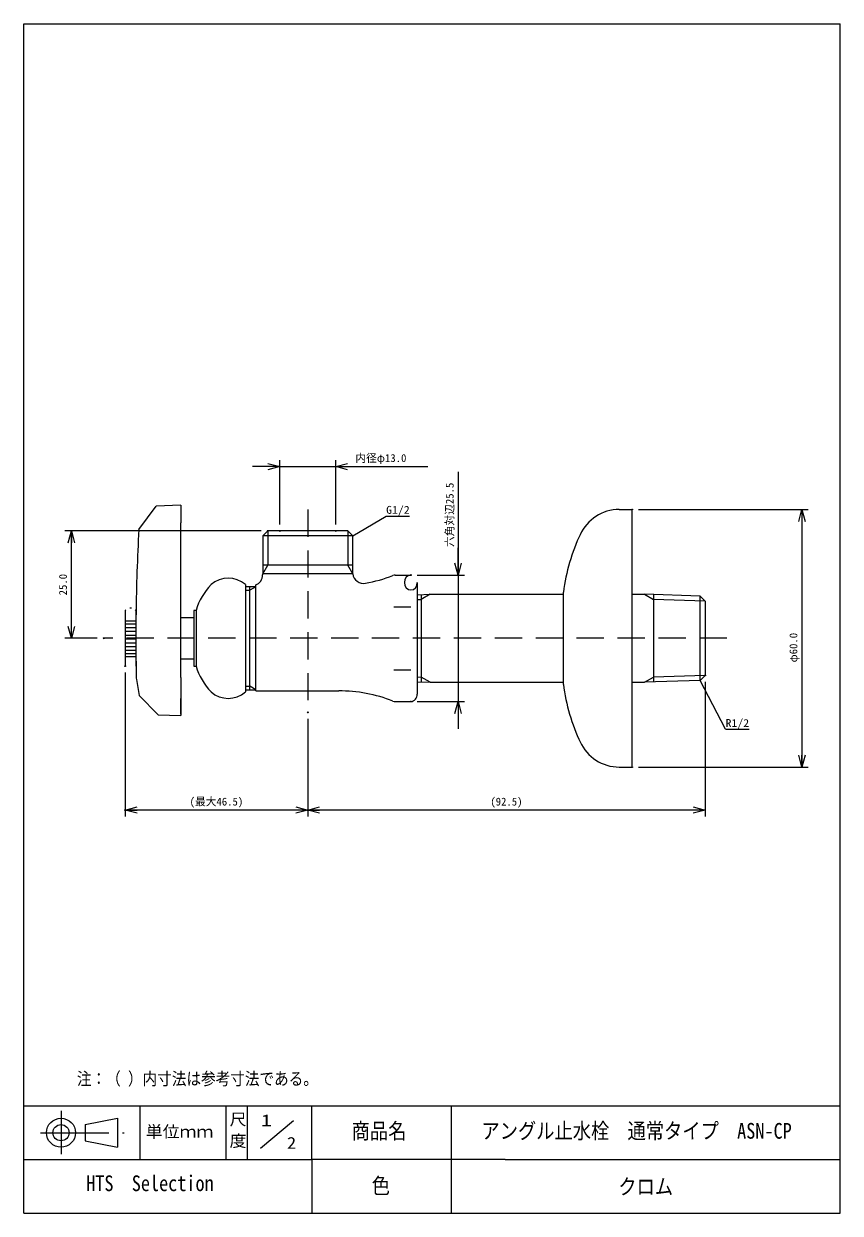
# Model space of a CAD drawing. Units: millimetres, scale not verified. Extents: x -380 to 380, y -554 to 554.
import ezdxf
from ezdxf.enums import TextEntityAlignment as Align

# ---------------------------------------------------------------- set-up
doc = ezdxf.new("R2010")
doc.units = ezdxf.units.MM
doc.header["$LTSCALE"] = 2
doc.header["$PDMODE"] = 32
doc.header["$PDSIZE"] = 0.8
doc.linetypes.add('USER1', pattern=[19.05, 12.7, -6.35])
doc.linetypes.add('USER2', pattern=[50.8, 31.75, -6.35, 6.35, -6.35])
doc.layers.add('0-0_0', color=7, linetype='Continuous', lineweight=15)
doc.layers.add('0-2_CLASS1', color=7, linetype='Continuous', lineweight=15)
doc.styles.add('ＭＳ ゴシック', font='')
doc.styles.get('ＭＳ ゴシック').set_extended_font_data('MS Gothic')

# ---------------------------------------------------------------- blocks, each defined once
blk = doc.blocks.new('_OPEN30')
at = {"layer": '0-0_0'}
blk.add_line((0, 0), (-4, 0), dxfattribs=at)
blk.add_lwpolyline([(-4, 1.0718), (0, 0), (-4, -1.0718)], dxfattribs=at)

msp = doc.modelspace()

# ---------------------------------------------------------------- linework, layer by layer
at = {"layer": '0-0_0'}
for p, q in [((-141.676, 87.572), (-141.676, 147.572)), ((-89.676, 87.572), (-89.676, 147.572)), ((-141.676, 141.572), (-167.076, 141.572)), ((-89.676, 141.572), (-64.276, 141.572)), ((24.324, 136.568), (24.324, 40.462)), ((-272.953, 82.797), (-256.758, 104.766)), ((-233.676, 105.572), (-256.758, 104.766)), ((-233.676, 105.572), (-233.676, 88.995)), ((174.324, 101.572), (186.324, 101.572)), ((186.324, -138.428), (186.324, 101.572)), ((192.324, 101.572), (350.324, 101.572)), ((344.324, 101.572), (344.324, -138.428)), ((-233.676, -55.074), (-233.676, 88.995)), ((-158.938, 81.572), (-341.676, 81.572)), ((-335.676, -18.428), (-335.676, 81.572)), ((-152.938, 81.572), (-157.586, 76.924)), ((-152.938, 81.572), (-152.938, 49.623)), ((-78.414, 81.572), (-78.414, 49.623)), ((-157.586, 76.924), (-157.586, 41.572)), ((24.324, 40.462), (24.324, 65.862)), ((-73.766, 49.623), (-157.586, 49.623)), ((-157.586, 41.572), (-152.938, 49.623)), ((-73.766, 41.572), (-78.414, 49.623)), ((-73.676, 41.572), (-74.542, 41.572)), ((-34.247, 40.462), (-19.676, 40.462)), ((-13.676, 40.462), (30.324, 40.462)), ((-13.676, 33.534), (-13.676, 7.553)), ((24.324, 40.462), (24.324, -77.317)), ((-173.676, 31.572), (-173.676, -68.428)), ((-164.043, 29.572), (-173.676, 29.572)), ((-173.676, 26.32), (-169.676, 26.32)), ((-169.676, -66.428), (-169.676, 29.572)), ((-164.043, 29.572), (-169.676, 26.32)), ((-164.043, 27.935), (-164.043, 31.256)), ((-164.043, -67.428), (-164.043, 27.935)), ((-13.676, 22.197), (-1.676, 22.572)), ((-1.676, 22.572), (-10.191, 17.656)), ((-10.191, 22.306), (-10.191, -59.161)), ((-1.678, 22.572), (122.324, 22.572)), ((122.324, -61.428), (122.324, 24.572)), ((186.324, 22.572), (197.809, 22.572)), ((197.809, 22.572), (206.324, 17.656)), ((249.524, 20.956), (197.809, 22.572)), ((206.324, 22.306), (206.324, -59.161)), ((-13.676, 17.547), (-10.191, 17.656)), ((254.324, 16.156), (206.324, 17.656)), ((254.324, 16.156), (249.524, 20.956)), ((249.524, -57.811), (249.524, 20.956)), ((254.324, 16.156), (254.324, -53.011)), ((-285.631, 7.572), (-285.631, 7.509)), ((-285.631, 7.509), (-285.631, 7.004)), ((-285.631, 7.004), (-285.631, 6.004)), ((-285.631, 6.004), (-285.631, 4.529)), ((-285.631, 4.529), (-285.631, 2.607)), ((-285.631, 2.607), (-285.631, 0.275)), ((-285.631, 0.275), (-285.631, -2.42)), ((-275.631, 7.572), (-275.631, 7.509)), ((-275.631, 7.509), (-275.631, 7.004)), ((-275.631, 7.004), (-275.631, 6.004)), ((-275.631, 6.004), (-275.631, 4.529)), ((-275.631, 4.529), (-275.631, 2.607)), ((-275.631, 2.607), (-275.631, 0.275)), ((-275.631, 0.275), (-275.631, -2.42)), ((-221.676, 0.577), (-233.676, 0.577)), ((-219.676, 7.572), (-219.676, -44.428)), ((-35.387, 11.017), (-19.676, 11.017)), ((-13.676, 7.553), (-13.676, -44.408)), ((-275.631, -2.42), (-285.631, -2.42)), ((-285.631, -2.42), (-285.631, -5.428)), ((-275.631, -5.428), (-285.631, -5.428)), ((-285.631, -5.428), (-285.631, -8.688)), ((-275.631, -2.42), (-275.631, -5.428)), ((-275.631, -5.428), (-275.631, -8.688)), ((-275.631, -8.688), (-275.631, -12.138)), ((-311.631, -18.428), (-341.676, -18.428)), ((-285.631, -19.335), (-285.631, -22.942)), ((-275.631, -12.138), (-275.631, -15.71)), ((-275.631, -19.335), (-275.631, -22.942)), ((-285.631, -22.942), (-285.631, -26.462)), ((-275.631, -22.942), (-285.631, -22.942)), ((-285.631, -26.462), (-285.631, -29.825)), ((-275.631, -26.462), (-285.631, -26.462)), ((-285.631, -29.825), (-285.631, -32.967)), ((-275.631, -29.825), (-285.631, -29.825)), ((-285.631, -32.967), (-285.631, -35.825)), ((-275.631, -32.967), (-285.631, -32.967)), ((-275.631, -22.942), (-275.631, -26.462)), ((-275.631, -26.462), (-275.631, -29.825)), ((-275.631, -29.825), (-275.631, -32.967)), ((-275.631, -32.967), (-275.631, -35.825)), ((-285.631, -35.825), (-285.631, -38.345)), ((-275.631, -35.825), (-285.631, -35.825)), ((-285.631, -38.345), (-285.631, -40.477)), ((-285.631, -40.477), (-285.631, -42.18)), ((-285.631, -42.18), (-285.631, -43.42)), ((-285.631, -43.42), (-285.631, -44.175)), ((-285.631, -44.175), (-285.631, -44.428)), ((-275.631, -35.825), (-275.631, -38.345)), ((-275.631, -38.345), (-275.631, -40.477)), ((-275.631, -40.477), (-275.631, -42.18)), ((-275.631, -42.18), (-275.631, -43.42)), ((-275.631, -43.42), (-275.631, -44.175)), ((-275.631, -44.175), (-275.631, -44.428)), ((-233.676, -37.423), (-221.676, -37.423)), ((-285.631, -50.428), (-285.631, -184.428)), ((-233.676, -55.074), (-233.676, -90.428)), ((-221.676, -44.428), (-219.676, -44.428)), ((-35.387, -47.872), (-19.676, -47.872)), ((-13.676, -44.408), (-13.676, -70.389)), ((-13.676, -54.402), (-10.191, -54.511)), ((-1.676, -59.428), (-10.191, -54.511)), ((197.809, -59.428), (206.324, -54.511)), ((254.324, -53.011), (206.324, -54.511)), ((254.324, -53.011), (249.524, -57.811)), ((-275.095, -56.797), (-275.095, -56.798)), ((-173.676, -63.176), (-169.676, -63.176)), ((-173.676, -66.428), (-164.043, -66.428)), ((-164.043, -66.428), (-169.676, -63.176)), ((-13.676, -59.053), (-1.676, -59.428)), ((-1.675, -59.428), (122.324, -59.428)), ((186.324, -59.428), (197.809, -59.428)), ((249.524, -57.811), (197.809, -59.428)), ((273.293, -103.246), (249.524, -57.811)), ((254.324, -59.011), (254.324, -184.428)), ((-272.708, -71.808), (-254.766, -89.691)), ((-233.676, -89.204), (-233.676, -74.428)), ((-164.043, -67.428), (-86.876, -67.428)), ((-34.247, -77.317), (-19.676, -77.317)), ((-13.676, -77.317), (30.324, -77.317)), ((24.324, -77.317), (24.324, -102.717)), ((-254.766, -89.691), (-233.676, -90.428)), ((-233.676, -89.204), (-233.676, -90.428)), ((-115.676, -93.428), (-115.676, -184.428)), ((-115.676, -93.428), (-115.676, -184.428)), ((273.293, -103.246), (295.111, -103.246)), ((174.324, -138.428), (186.324, -138.428)), ((192.324, -138.428), (350.324, -138.428)), ((-115.676, -178.428), (-285.631, -178.428)), ((254.324, -178.428), (-115.676, -178.428)), ((-112, -504), (-112, -454)), ((17.82, -454), (17.82, -554)), ((-112, -504), (-112, -554)), ((68, -504), (-112, -504)), ((17.82, -504), (17.82, -554))]:
    msp.add_line(p, q, dxfattribs=at)
at = {"layer": '0-0_0', "linetype": 'USER1'}
for p, q in [((-115.676, 101.572), (-115.676, -87.428)), ((274.324, -18.428), (-305.631, -18.428))]:
    msp.add_line(p, q, dxfattribs=at)
at = {"layer": '0-0_0'}
for points in [[(-141.676, 141.572), (-89.676, 141.572), (-3.854, 141.572)], [(-73.766, 76.924), (-42.675, 95.34), (-20.856, 95.34)], [(-73.766, 76.924), (-78.414, 81.572), (-152.938, 81.572)], [(-73.766, 41.572), (-73.766, 76.924), (-157.586, 76.924)], [(-74.542, 41.572), (-157.676, 41.572), (-157.676, 40.558)], [(-219.676, 7.572), (-221.676, 7.572), (-221.676, -44.428)], [(-275.631, -8.688), (-285.631, -8.688), (-285.631, -12.138)], [(-275.631, -12.138), (-285.631, -12.138), (-285.631, -15.71)], [(-275.631, -15.71), (-285.631, -15.71), (-285.631, -19.335)], [(-275.631, -15.71), (-275.631, -19.335), (-285.631, -19.335)]]:
    msp.add_lwpolyline(points, dxfattribs=at)
for centre, radius, start, end in [((174.324, 61.572), 40, 89.99999, 155.80905), ((1607.408, -18.428), 1883.083, 176.91861, 179.30061), ((300.861, 1.669), 180, 154.66681, 172.6898), ((-189.676, 13.239), 24.333, 48.88791, 131.11209), ((-167.676, 40.572), 10, 291.23477, 359.92358), ((-63.735, 42.665), 10, 186.18097, 280.36274), ((-86.876, 169.552), 138.98, 280.33119, 291.28511), ((-34.247, 34.462), 6, 90, 111.28511), ((-162.258, -9.838), 60, 136.35576, 163.13136), ((-280.631, 2.117), 7.4, 126.44153, 132.50664), ((-280.631, 2.117), 7.4, 91.47278, 94.06555), ((-280.631, 2.117), 7.4, 83.62109, 91.47278), ((-280.631, 2.117), 7.4, 47.49336, 53.37288), ((1607.408, -18.428), 1883.083, 179.42976, 179.60445), ((1607.408, -18.428), 1883.083, 179.35885, 179.42976), ((1607.408, -18.428), 1883.083, 179.30061, 179.35885), ((1607.408, -18.428), 1883.083, 180.39555, 180.6072), ((1607.408, -18.428), 1883.083, 180.6072, 181.0842), ((-255.343, -53.659), 20, 181.14602, 181.29115), ((-255.343, -53.659), 20, 181.29115, 189.029), ((-162.258, -27.017), 60, 196.86864, 223.64423), ((74850.249, 11882.703), 76068.186, 189.03036, 189.04181), ((300.861, -38.524), 180, 187.31014, 205.33313), ((-189.676, -50.094), 24.333, 228.88791, 311.11209), ((-86.876, -206.408), 138.98, 68.71489, 90), ((-34.247, -71.317), 6, 248.71489, 270), ((174.324, -98.428), 40, 204.19087, 269.99995)]:
    msp.add_arc(centre, radius, start, end, dxfattribs=at)
for centre, start_param in [((-19.676, 33.534), 0), ((-19.676, -70.389), 3.14159265)]:
    msp.add_ellipse(centre, major_axis=(0, 6.928), ratio=0.866025, start_param=start_param, end_param=4.71238898, dxfattribs=at)
for p in [(-89.676, 141.572), (186.324, 101.572), (-335.676, 81.572), (-152.938, 81.572), (-141.676, 81.572), (-89.676, 81.572), (-19.676, 40.462), (-305.631, -18.428), (-285.631, -44.428), (254.324, -53.011), (-19.676, -77.317), (24.324, -77.317), (-115.676, -87.428), (186.324, -138.428), (344.324, -138.428), (-285.631, -178.428), (-115.676, -178.428)]:
    msp.add_point(p, dxfattribs=at)
at = {"layer": '0-2_CLASS1'}
for p, q in [((380, -554), (380, 554)), ((-380, -454), (380, -454)), ((-272, -454), (-272, -504)), ((-192, -454), (-192, -504)), ((-172, -454), (-172, -504)), ((-322.862, -471.5), (-292.862, -465.5)), ((-322.862, -471.5), (-322.862, -486.5)), ((-292.862, -465.5), (-292.862, -492.5)), ((-128.871, -468.059), (-159.684, -493.736)), ((-322.862, -486.5), (-292.862, -492.5)), ((-380, -504), (-112, -504)), ((68, -504), (380, -504)), ((-380, -554), (380, -554))]:
    msp.add_line(p, q, dxfattribs=at)
at = {"layer": '0-2_CLASS1', "linetype": 'USER2'}
for p, q in [((-345.362, -458.707), (-345.362, -499.013)), ((-364.436, -479), (-286.701, -479))]:
    msp.add_line(p, q, dxfattribs=at)
at = {"layer": '0-2_CLASS1'}
msp.add_lwpolyline([(-380, -554), (-380, 554), (380, 554)], dxfattribs=at)
for radius in [13.5, 7.5]:
    msp.add_circle((-345.362, -479), radius, dxfattribs=at)

# ---------------------------------------------------------------- block references
at = {"layer": '0-0_0', "xscale": 2.77, "yscale": 2.77}
for p in [(-141.676, 141.572), (-115.676, -178.428), (254.324, -178.428)]:
    msp.add_blockref('_OPEN30', p, dxfattribs=at)
for p, rotation in [((-89.676, 141.572), 180), ((344.324, 101.572), 90), ((-335.676, 81.572), 90), ((24.324, 40.462), 270), ((-335.676, -18.428), 270), ((24.324, -77.317), 90), ((344.324, -138.428), 270), ((-285.631, -178.428), 180), ((-115.676, -178.428), 180)]:
    msp.add_blockref('_OPEN30', p, dxfattribs=dict(at, rotation=rotation))

# ---------------------------------------------------------------- texts
at = {"layer": '0-0_0', "style": 'ＭＳ ゴシック'}
for s, p in [('内径φ13.0', (-71.354, 143.572)), ('(最大46.5)', (-225.653, -176.428)), ('(92.5)', (54.324, -176.428))]:
    msp.add_text(s, height=7.331, dxfattribs=at).set_placement(p, align=Align.BOTTOM_LEFT)
for s, p in [('六角対辺25.5', (22.324, 66.568)), ('25.0', (-337.676, 21.572)), ('φ60.0', (342.324, -40.928))]:
    msp.add_text(s, height=7.331, rotation=90, dxfattribs=at).set_placement(p, align=Align.BOTTOM_LEFT)
for s, height, width, p in [('G1/2', 7.331, 1.1, (-42.675, 95.34)), ('R1/2', 7.331, 1.1, (273.293, -103.246)), ('注：（ ）内寸法は参考寸法である。', 11.73, 0.85, (-330.567, -438.081)), ('商品名', 14.66, 0.85, (-74.778, -489.127)), ('HTS\u3000Selection', 14.66, 0.85, (-321.932, -537.821)), ('色', 14.66, 0.85, (-56.119, -540.194)), ('クロム', 14.66, 0.85, (173.438, -540.949))]:
    msp.add_text(s, height=height, dxfattribs=dict(at, width=width)).set_placement(p, align=Align.BOTTOM_LEFT)
at = {"layer": '0-2_CLASS1', "style": 'ＭＳ ゴシック'}
for s, height, width, p in [('尺', 11, 1.05, (-188.442, -475.378)), ('1', 11, 1.4, (-159.451, -476.331)), ('単位ｍｍ', 11, 1.05, (-266.504, -486.805)), ('アングル止水栓\u3000通常タイプ\u3000ASN-CP', 14.66, 0.85, (46.08, -489)), ('度', 11, 1.05, (-188.442, -495.378)), ('2', 11, 1.15, (-135.053, -497.279))]:
    msp.add_text(s, height=height, dxfattribs=dict(at, width=width)).set_placement(p, align=Align.BOTTOM_LEFT)

doc.saveas('drawing.dxf')
